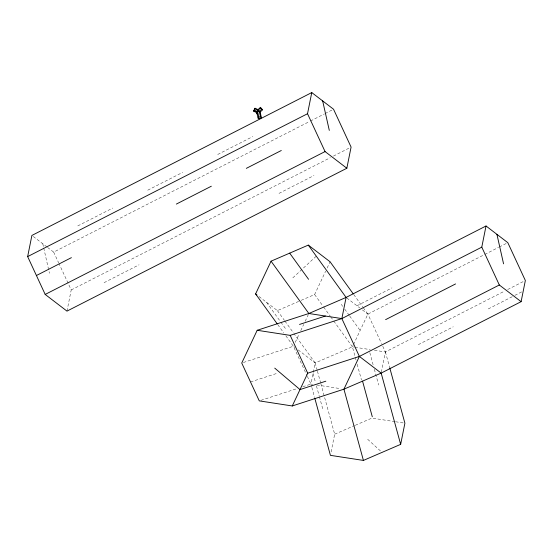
<?xml version="1.0" encoding="UTF-8"?>
<svg xmlns="http://www.w3.org/2000/svg" width="553" height="553" viewBox="0 0 553 553"><rect width="100%" height="100%" fill="white"/><g stroke="black" fill="none" stroke-linecap="round" stroke-linejoin="round"><path stroke-width="0.41" stroke-dasharray="2.77 2.07" d="M66.975 311.111L71.213 289.952L59.047 263.698M311.615 386.575L310.938 384.093L315.182 362.934L294.009 333.632M331.102 451.96L334.662 434.188L324.466 396.902M381.342 372.252L385.413 351.943L381.833 344.222M301.15 300.348L314.622 294.535L325.662 271.143M327.134 268.018L330.079 261.783M295.233 342.355L299.284 333.777M300.756 330.659L303.701 324.417M305.173 321.3L308.851 313.503M356.042 360.114L352.42 346.855L353.153 345.3M353.526 344.519L367.876 314.104L483.979 254.836M292.841 277.855L316.675 255.769M77.766 225.914L112.75 208.059M147.734 190.197L182.718 172.342M217.702 154.481L252.686 136.626M47.551 247.426L53.676 252.113L309.715 121.411M310.482 121.024L324.321 113.959M325.088 113.565L332.782 109.639M71.213 289.952L330.328 157.681M333.404 156.112L349.551 147.872M104.075 282.673L139.059 264.818M278.995 193.384L313.98 175.522M356.982 305.768L391.966 287.906M484.746 254.442L498.585 247.378M499.352 246.991L507.039 243.064M374.416 350.249L385.413 351.943L504.592 291.106M507.668 289.537L523.815 281.29M418.275 344.664L453.26 326.802M488.244 308.947L514.103 295.744M514.864 295.357L521.707 291.866M259.004 296.539L277.385 310.613L300.362 300.694M298.164 349.904L315.182 362.934L352.42 346.855L354.114 347.118M334.662 434.188L354.473 425.637M355.268 425.292L371.906 418.109L394.745 421.635M243.382 362.505L293.394 346.254L294.756 347.298M250.509 381.957L276.334 373.565M260.919 400.344L296.996 388.621M302.733 386.754L310.938 384.093L312.625 384.356M354.957 347.249L370.185 349.593M316.855 385.006L340.544 388.655M395.595 421.759L404.056 423.066M346.772 297.949L359.706 307.848M362.429 309.936L367.876 314.104L381.48 343.448M33.256 236.477L46.867 246.901M367.662 439.269L382.04 452.395M353.768 294.569L362.837 307.129M363.342 307.827L367.876 314.104M341.249 304.323L342.742 306.383M344.733 309.141L349.206 315.334M349.703 316.026L360.148 330.48M314.622 294.535L323.187 306.397M323.692 307.095L330.245 316.164M330.749 316.862L333.265 320.346M333.77 321.044L352.42 346.855M277.385 310.613L284.436 320.381M284.94 321.079L293.512 332.934M266.491 302.27L280.412 321.549M280.91 322.24L285.389 328.434M277.772 324.632L283.82 333.003M285.839 335.789L293.394 346.254L306.998 375.598M307.357 376.372L310.938 384.093M53.676 252.113L58.687 262.924M385.413 351.943L389.492 366.853M369.826 352.717L373.448 365.968M374.353 369.286L378.66 385.026M357.176 364.254L361.482 380.001M315.182 362.934L317.222 370.392M317.443 371.215L320.616 382.821M320.844 383.644L324.245 396.072M313.06 373.51L315.549 382.628M316.454 385.939L319.178 395.886M319.399 396.708L322.8 409.137M311.844 387.404L314.56 397.351M42.788 243.776L43.542 247.15M43.735 247.993L49.431 273.272"/><path stroke-width="0.83" d="M27.65 256.599L31.894 235.44L311.768 92.572L333.549 109.245L351.086 147.084L346.842 168.243L66.975 311.111L45.187 294.431L27.65 256.599L307.523 113.731L311.768 92.572M314.788 398.181L330.424 455.347L363.418 460.428L400.655 444.356L381.169 373.102L359.388 356.422L341.851 318.583L346.095 297.424L308.298 245.103L271.053 261.182L255.597 293.933L277.267 323.934M400.655 444.356L404.9 423.197L389.72 367.683M521.106 301.668L499.324 284.989L481.787 247.15L486.025 225.99L507.813 242.67L525.35 280.509L521.106 301.668L381.169 373.102L343.931 389.174L292.274 405.964L259.281 400.877L241.737 363.038L257.193 330.286L308.851 313.503L346.095 297.424L486.025 225.99M257.173 110.538L260.387 107.33L260.601 107.897L258.168 110.158L256.834 112.632L253.889 111.305L253.668 110.738L255.002 108.257L257.954 109.584L260.131 112.065L261.362 117.513L260.581 118.466L258.935 118.75L258.064 118.079L256.62 112.059L256.516 112.916L257.608 114.153M253.889 111.305L254.663 110.358L255.002 108.257M292.274 405.964L307.731 373.206L359.388 356.422L499.324 284.989M359.388 356.422L343.931 389.174L363.418 460.428M258.064 118.079L258.839 117.132L260.491 116.842L261.362 117.513M254.663 110.358L257.615 111.678L259.26 111.395L261.693 109.141L262.564 109.805L260.131 112.065L259.91 111.492M36.422 275.518L71.406 257.657M176.352 204.085L211.336 186.223M246.32 168.361L281.304 150.506M45.187 294.431L325.06 151.563L346.842 168.243M257.193 330.286L290.194 335.374L341.851 318.583L481.787 247.15M385.6 319.648L455.568 283.931M299.526 324.438L325.351 316.046M325.835 381.19L300.002 389.582L274.737 368.125M341.851 318.583L308.851 313.503L271.053 261.182M255.223 108.83L258.168 110.158M253.668 110.738L255.88 111.727M260.387 107.33L262.564 109.805M308.298 245.103L330.079 261.783L353.263 293.871M255.597 293.933L256.958 294.977M260.601 107.897L261.693 109.141M289.675 253.143L308.574 279.306M307.523 113.731L325.06 151.563M290.194 335.374L307.731 373.206M362.554 381.141L372.293 416.768M496.919 234.334L503.569 263.829M322.655 100.909L329.305 130.404M259.26 111.395L260.491 116.842M257.615 111.678L258.839 117.132"/></g></svg>
